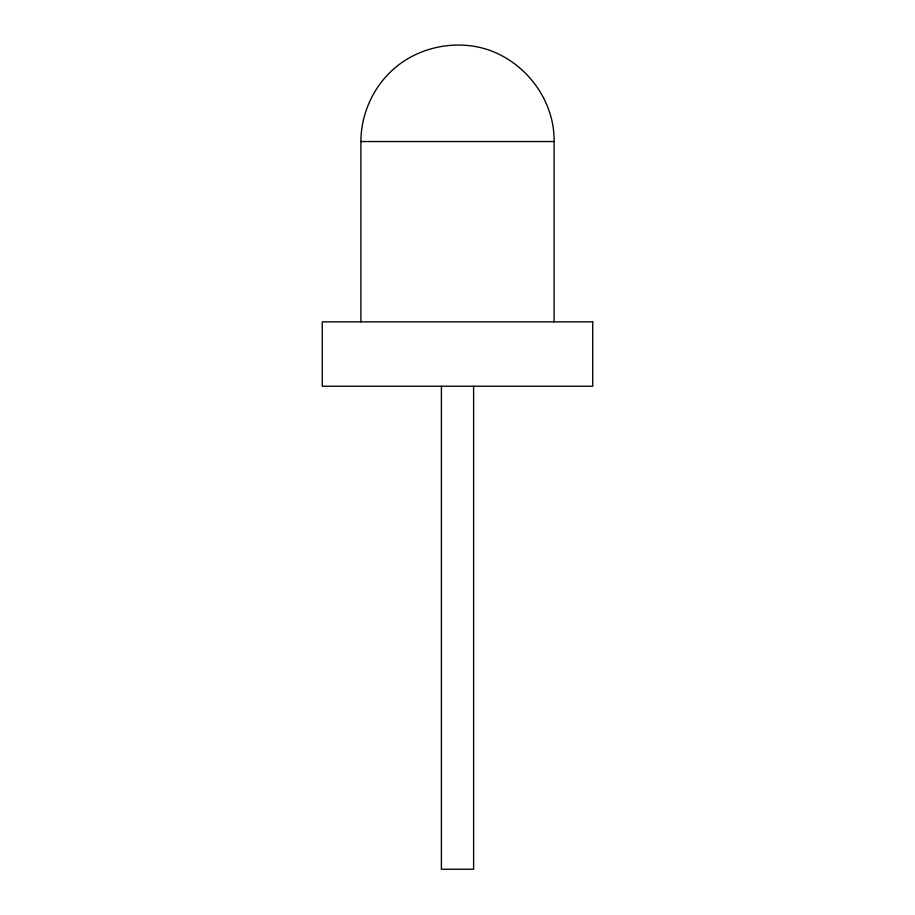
<?xml version="1.0" encoding="UTF-8"?>
<svg xmlns="http://www.w3.org/2000/svg" width="915" height="915" viewBox="0 0 915 915"><rect width="100%" height="100%" fill="white"/><g stroke="black" fill="none" stroke-linecap="round" stroke-linejoin="round"><path stroke-width="1.37" d="M360.899 321.851L360.899 141.528C360.99 116.171 371.33 91.214 389.195 73.223C410.149 52.052 440.664 42.296 470.104 45.75C516.872 51.148 554.845 94.451 554.101 141.528L554.101 321.851M360.899 141.528L554.101 141.528M473.604 386.244L473.604 869.25L441.396 869.25L441.396 386.244M592.737 321.851L322.263 321.851L322.263 386.244L592.737 386.244L592.737 321.851"/></g></svg>
